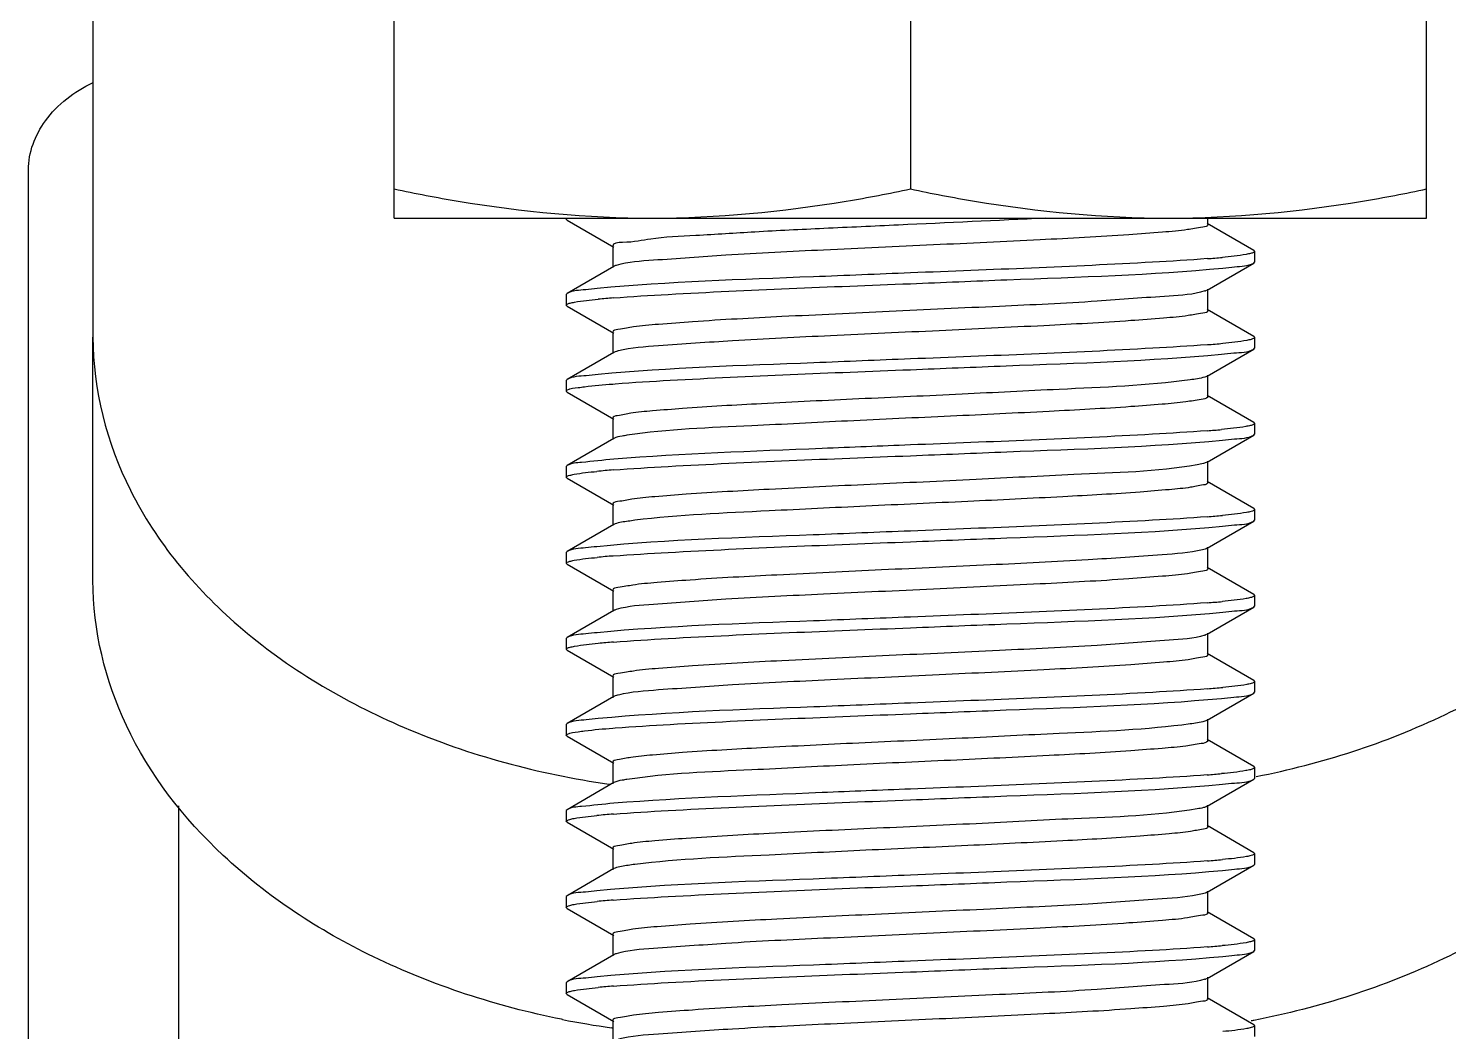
# Model space of a CAD drawing. Extents: x 4995099 to 5303443, y 4627657 to 4889583.
# Drawn here: x 5045769 to 5046136.2, y 4777390.4 to 4777649.8 of the extents above; entities that cross this region are included whole.
import ezdxf

# ---------------------------------------------------------------- set-up
doc = ezdxf.new("R2010")
doc.units = 0
doc.header["$LTSCALE"] = 1000
doc.header["$MEASUREMENT"] = 0
doc.layers.get('0').update_dxf_attribs({"color": 4, "linetype": 'CONTINUOUS'})

msp = doc.modelspace()

# ---------------------------------------------------------------- linework, layer by layer
at = {"linetype": 'Continuous'}
for p, q in [((5045863.56, 4777600.73), (5045863.56, 4778268.05)), ((5046130.49, 4777600.73), (5046130.49, 4778268.05)), ((5045997.02, 4778260.53), (5045997.02, 4777608.25)), ((5045785.71, 4777998.6), (5045785.71, 4777569.94)), ((5045769.03, 4773846.12), (5045769.03, 4777613.2)), ((5045863.56, 4777600.73), (5046130.49, 4777600.73)), ((5045908.26, 4777600.21), (5045908.05, 4777600.46)), ((5045908.26, 4777600.21), (5045920.33, 4777593.22)), ((5046085.79, 4777592.36), (5046073.72, 4777599.35)), ((5046073.96, 4777599.07), (5046073.96, 4777600.73)), ((5045920.09, 4777593.51), (5045920.09, 4777587.94)), ((5046085.79, 4777592.36), (5046086, 4777592.11)), ((5046086, 4777592.12), (5046086, 4777589.33)), ((5045920.33, 4777588.23), (5045908.26, 4777581.24)), ((5046073.72, 4777582.1), (5046085.79, 4777589.09)), ((5046085.79, 4777589.09), (5046086, 4777589.34)), ((5045908.26, 4777581.24), (5045908.05, 4777580.99)), ((5045908.05, 4777580.99), (5045908.05, 4777578.21)), ((5046073.72, 4777582.1), (5046073.28, 4777581.91)), ((5046073.96, 4777576.82), (5046073.96, 4777582.38)), ((5045908.26, 4777577.97), (5045908.05, 4777578.21)), ((5045908.26, 4777577.97), (5045920.33, 4777570.98)), ((5046085.79, 4777570.12), (5046073.72, 4777577.1)), ((5045785.71, 4777507.03), (5045785.71, 4777569.94)), ((5045920.09, 4777571.26), (5045920.09, 4777565.7)), ((5046085.79, 4777570.12), (5046086, 4777569.87)), ((5046086, 4777569.87), (5046086, 4777567.09)), ((5045920.33, 4777565.98), (5045908.26, 4777558.99)), ((5046073.72, 4777559.86), (5046085.79, 4777566.85)), ((5046085.79, 4777566.85), (5046086, 4777567.09)), ((5045908.26, 4777558.99), (5045908.05, 4777558.75)), ((5045908.05, 4777558.75), (5045908.05, 4777555.97)), ((5046073.96, 4777554.58), (5046073.96, 4777560.14)), ((5045908.26, 4777555.73), (5045908.05, 4777555.97)), ((5045908.26, 4777555.73), (5045920.33, 4777548.74)), ((5045920.1, 4777557.83), (5045920.73, 4777557.88)), ((5046085.79, 4777547.87), (5046073.72, 4777554.86)), ((5045920.09, 4777549.02), (5045920.09, 4777543.46)), ((5046085.79, 4777547.87), (5046086, 4777547.63)), ((5046086, 4777547.63), (5046086, 4777544.85)), ((5045920.33, 4777543.74), (5045908.26, 4777536.75)), ((5046073.72, 4777537.61), (5046085.79, 4777544.6)), ((5046085.79, 4777544.6), (5046086, 4777544.85)), ((5045908.26, 4777536.75), (5045908.05, 4777536.51)), ((5045908.05, 4777536.51), (5045908.05, 4777533.73)), ((5046073.96, 4777532.34), (5046073.96, 4777537.9)), ((5045908.26, 4777533.48), (5045908.05, 4777533.73)), ((5045908.26, 4777533.48), (5045920.33, 4777526.49)), ((5046085.79, 4777525.63), (5046073.72, 4777532.62)), ((5045920.09, 4777526.77), (5045920.09, 4777521.21)), ((5046085.79, 4777525.63), (5046086, 4777525.39)), ((5046086, 4777525.38), (5046086, 4777522.6)), ((5045920.33, 4777521.49), (5045908.26, 4777514.51)), ((5045920.67, 4777521.65), (5045920.33, 4777521.49)), ((5046073.72, 4777515.37), (5046085.79, 4777522.36)), ((5046085.79, 4777522.36), (5046086, 4777522.6)), ((5045908.26, 4777514.51), (5045908.05, 4777514.26)), ((5045908.05, 4777514.26), (5045908.05, 4777511.48)), ((5046073.96, 4777510.09), (5046073.96, 4777515.65)), ((5045908.26, 4777511.24), (5045908.05, 4777511.48)), ((5045908.26, 4777511.24), (5045920.33, 4777504.25)), ((5046085.79, 4777503.38), (5046073.72, 4777510.37)), ((5045920.09, 4777504.53), (5045920.09, 4777498.97)), ((5046085.79, 4777503.38), (5046086, 4777503.14)), ((5046086, 4777503.14), (5046086, 4777500.36)), ((5045920.33, 4777499.25), (5045908.26, 4777492.26)), ((5046073.72, 4777493.13), (5046085.79, 4777500.12)), ((5046085.79, 4777500.12), (5046086, 4777500.36)), ((5045908.26, 4777492.26), (5045908.05, 4777492.02)), ((5045908.05, 4777492.02), (5045908.05, 4777489.24)), ((5046073.72, 4777493.13), (5046073.28, 4777492.94)), ((5046073.96, 4777487.85), (5046073.96, 4777493.41)), ((5045908.26, 4777488.99), (5045908.05, 4777489.24)), ((5045908.26, 4777488.99), (5045920.33, 4777482.01)), ((5046085.79, 4777481.14), (5046073.72, 4777488.13)), ((5045920.09, 4777482.29), (5045920.09, 4777476.73)), ((5046085.79, 4777481.14), (5046086, 4777480.9)), ((5046086, 4777480.9), (5046086, 4777478.12)), ((5046073.72, 4777470.88), (5046085.79, 4777477.87)), ((5046085.79, 4777477.87), (5046086, 4777478.12)), ((5045920.33, 4777477.01), (5045908.26, 4777470.02)), ((5045908.26, 4777470.02), (5045908.05, 4777469.77)), ((5046073.96, 4777465.6), (5046073.96, 4777471.17)), ((5045908.05, 4777469.77), (5045908.05, 4777466.99)), ((5045908.26, 4777466.75), (5045908.05, 4777466.99)), ((5045908.26, 4777466.75), (5045920.33, 4777459.76)), ((5045920.1, 4777468.86), (5045920.73, 4777468.91)), ((5046085.79, 4777458.9), (5046073.72, 4777465.89)), ((5045920.09, 4777460.04), (5045920.09, 4777454.48)), ((5046085.79, 4777458.9), (5046086, 4777458.65)), ((5046073.72, 4777448.64), (5046085.79, 4777455.63)), ((5046085.79, 4777455.63), (5046086, 4777455.87)), ((5046086, 4777458.65), (5046086, 4777455.87)), ((5045920.33, 4777454.76), (5045908.26, 4777447.77)), ((5045919.09, 4777454.37), (5045919.38, 4777454.33)), ((5045807.95, 4774575.07), (5045807.95, 4777448.79)), ((5046073.96, 4777443.36), (5046073.96, 4777448.92)), ((5045908.26, 4777447.77), (5045908.05, 4777447.53)), ((5045908.05, 4777447.53), (5045908.05, 4777444.75)), ((5045908.26, 4777444.51), (5045908.05, 4777444.75)), ((5045908.26, 4777444.51), (5045920.33, 4777437.52)), ((5046085.79, 4777436.65), (5046073.72, 4777443.64)), ((5045920.09, 4777437.8), (5045920.09, 4777432.24)), ((5046073.72, 4777426.4), (5046085.79, 4777433.39)), ((5046085.79, 4777436.65), (5046086, 4777436.41)), ((5046085.79, 4777433.39), (5046086, 4777433.63)), ((5046086, 4777436.41), (5046086, 4777433.63)), ((5045920.33, 4777432.52), (5045908.26, 4777425.53)), ((5045920.67, 4777432.67), (5045920.33, 4777432.52)), ((5046073.96, 4777421.12), (5046073.96, 4777426.68)), ((5045908.26, 4777425.53), (5045908.05, 4777425.29)), ((5045908.05, 4777425.29), (5045908.05, 4777422.51)), ((5045908.26, 4777422.26), (5045908.05, 4777422.51)), ((5045908.26, 4777422.26), (5045920.33, 4777415.27)), ((5046085.79, 4777414.41), (5046073.72, 4777421.4)), ((5045920.09, 4777415.56), (5045920.09, 4777409.99)), ((5046073.72, 4777404.15), (5046085.79, 4777411.14)), ((5046085.79, 4777414.41), (5046086, 4777414.16)), ((5046085.79, 4777411.14), (5046086, 4777411.39)), ((5046086, 4777414.17), (5046086, 4777411.39)), ((5045920.33, 4777410.28), (5045908.26, 4777403.29)), ((5046073.72, 4777404.15), (5046073.28, 4777403.96)), ((5046073.96, 4777398.87), (5046073.96, 4777404.43)), ((5045908.26, 4777403.29), (5045908.05, 4777403.04)), ((5045908.05, 4777403.04), (5045908.05, 4777400.26)), ((5045908.26, 4777400.02), (5045908.05, 4777400.26)), ((5045908.26, 4777400.02), (5045920.33, 4777393.03)), ((5046085.79, 4777392.17), (5046073.72, 4777399.15)), ((5045907.1, 4777393.52), (5045906.86, 4777393.57)), ((5045920.09, 4777393.31), (5045920.09, 4777387.75)), ((5046085.37, 4777393.21), (5046085.13, 4777393.16)), ((5046085.67, 4777393.27), (5046085.37, 4777393.21)), ((5046085.83, 4777393.3), (5046085.67, 4777393.27)), ((5045920.01, 4777391.32), (5045919.73, 4777391.37)), ((5046085.79, 4777392.17), (5046086, 4777391.92)), ((5046086, 4777391.92), (5046086, 4777389.14))]:
    msp.add_line(p, q, dxfattribs=at)
for centre, radius, start, end in [((5046054.14, 4777842.38), 252.9, 274.4572, 275.3373), ((5045939.81, 4777329.12), 251.73, 94.4567, 95.3502), ((5046071.6, 4777586.77), 5.14, 287.9093, 289.0439), ((5045924.31, 4777554.77), 11.95, 103.4604, 104.3304), ((5046054.43, 4777816.79), 249.54, 274.4562, 275.3757), ((5046053.69, 4777803.37), 258.41, 274.4595, 275.2732), ((5045939.17, 4777292.29), 244.05, 94.4466, 95.4486), ((5046054.19, 4777775.07), 252.32, 274.4571, 275.3431), ((5045939.31, 4777268.25), 245.85, 94.4521, 95.4224), ((5046054.14, 4777753.4), 252.9, 274.4572, 275.3373), ((5046071.6, 4777497.8), 5.14, 287.9093, 289.0439), ((5045939.81, 4777240.14), 251.73, 94.4567, 95.3502), ((5045924.31, 4777465.79), 11.95, 103.4604, 104.3304), ((5046054.43, 4777727.81), 249.54, 274.4562, 275.3757), ((5046053.69, 4777714.4), 258.41, 274.4595, 275.2732), ((5045939.17, 4777203.31), 244.05, 94.4466, 95.4486), ((5046054.19, 4777686.09), 252.32, 274.4571, 275.3431), ((5045939.31, 4777179.28), 245.85, 94.4521, 95.4224), ((5046054.14, 4777664.43), 252.9, 274.4572, 275.3373), ((5046071.6, 4777408.82), 5.14, 287.9093, 289.0439), ((5045939.81, 4777151.17), 251.73, 94.4567, 95.3502), ((5045951.48, 4777615.39), 226.26, 258.6889, 261.9339)]:
    msp.add_arc(centre, radius, start, end, dxfattribs=at)
for points, knots in [([(5045769.03, 4777613.2), (5045769.03, 4777617.67), (5045772.75, 4777627.46), (5045780.92, 4777633.41), (5045785.6, 4777635.73)], [0, 0, 0, 0, 0.461863, 1, 1, 1, 1]), ([(5045863.56, 4777608.25), (5045869.06, 4777607.09), (5045891.06, 4777602.89), (5045913.51, 4777600.73), (5045930.29, 4777600.73)], [0, 0, 0, 0, 0.250789, 1, 1, 1, 1]), ([(5045930.29, 4777600.73), (5045947.08, 4777600.73), (5045969.52, 4777602.89), (5045991.53, 4777607.09), (5045997.02, 4777608.25)], [0, 0, 0, 0, 0.749211, 1, 1, 1, 1]), ([(5045997.02, 4777608.25), (5046002.52, 4777607.09), (5046024.53, 4777602.89), (5046046.97, 4777600.73), (5046063.76, 4777600.73)], [0, 0, 0, 0, 0.250789, 1, 1, 1, 1]), ([(5046063.76, 4777600.73), (5046080.54, 4777600.73), (5046102.99, 4777602.89), (5046124.99, 4777607.09), (5046130.49, 4777608.25)], [0, 0, 0, 0, 0.749211, 1, 1, 1, 1]), ([(5045908.05, 4777600.46), (5045908.05, 4777600.51), (5045908.13, 4777600.63), (5045908.25, 4777600.7), (5045908.32, 4777600.73)], [0, 0, 0, 0, 0.384576, 1, 1, 1, 1]), ([(5046031.93, 4777600.73), (5046019.29, 4777600.08), (5046000.18, 4777599.22), (5045975.19, 4777598.05), (5045957.59, 4777597.22), (5045943, 4777596.23), (5045930.73, 4777595.73), (5045925.12, 4777594.33), (5045920.09, 4777594.39), (5045920.09, 4777593.51)], [0, 0, 0, 0, 0.338564, 0.510837, 0.670229, 0.806445, 0.910702, 0.97638, 1, 1, 1, 1]), ([(5046073.96, 4777599.07), (5046073.96, 4777598.57), (5046071.34, 4777598.27), (5046068.13, 4777597.54), (5046061.34, 4777597.02), (5046048.87, 4777596.04), (5046028.97, 4777595), (5046002.73, 4777593.77), (5045975.64, 4777592.5), (5045951.46, 4777591.4), (5045933.67, 4777589.97), (5045924.1, 4777589.41), (5045921.01, 4777588.49)], [0, 0, 0, 0, 0.009703, 0.035887, 0.07813, 0.135078, 0.284815, 0.464601, 0.649729, 0.81476, 0.937049, 1, 1, 1, 1]), ([(5046084.98, 4777591.58), (5046084.59, 4777591.48), (5046082.17, 4777591), (5046079.72, 4777590.76), (5046077.67, 4777590.57)], [0, 0, 0, 0, 0.163341, 1, 1, 1, 1]), ([(5046086, 4777592.11), (5046086, 4777591.99), (5046085.58, 4777591.73), (5046085.24, 4777591.65), (5046084.98, 4777591.58)], [0, 0, 0, 0, 0.314295, 1, 1, 1, 1]), ([(5045921.01, 4777588.49), (5045920.88, 4777588.45), (5045920.65, 4777588.38), (5045920.42, 4777588.28), (5045920.33, 4777588.23)], [0, 0, 0, 0, 0.569522, 1, 1, 1, 1]), ([(5046073.8, 4777590.24), (5046069.09, 4777589.87), (5046043.51, 4777588.32), (5046017.9, 4777587.38), (5045997.02, 4777586.55)], [0, 0, 0, 0, 0.184553, 1, 1, 1, 1]), ([(5045997.02, 4777583.77), (5046005.35, 4777584.11), (5046032.28, 4777585.25), (5046059.26, 4777586.04), (5046077.8, 4777587.8)], [0, 0, 0, 0, 0.309073, 1, 1, 1, 1]), ([(5046077.8, 4777587.8), (5046078.82, 4777587.9), (5046081.46, 4777588.27), (5046084.34, 4777588.25), (5046085.79, 4777589.09)], [0, 0, 0, 0, 0.379133, 1, 1, 1, 1]), ([(5045997.02, 4777586.55), (5045988.67, 4777586.22), (5045961.68, 4777585.07), (5045934.65, 4777584.29), (5045916.08, 4777582.51)], [0, 0, 0, 0, 0.309586, 1, 1, 1, 1]), ([(5045920.25, 4777580.09), (5045924.96, 4777580.46), (5045950.54, 4777582.01), (5045976.15, 4777582.94), (5045997.02, 4777583.77)], [0, 0, 0, 0, 0.184541, 1, 1, 1, 1]), ([(5045916.08, 4777582.51), (5045915.09, 4777582.41), (5045912.5, 4777582.05), (5045909.68, 4777582.06), (5045908.26, 4777581.24)], [0, 0, 0, 0, 0.378727, 1, 1, 1, 1]), ([(5046073.18, 4777581.88), (5046070.2, 4777580.92), (5046060.75, 4777580.42), (5046043.12, 4777578.94), (5046018.95, 4777577.86), (5045991.79, 4777576.58), (5045965.41, 4777575.34), (5045945.38, 4777574.3), (5045932.81, 4777573.32), (5045925.96, 4777572.79), (5045922.74, 4777572.06), (5045920.09, 4777571.76), (5045920.09, 4777571.26)], [0, 0, 0, 0, 0.061098, 0.182334, 0.347135, 0.532706, 0.713328, 0.863975, 0.921317, 0.963856, 0.990226, 1, 1, 1, 1]), ([(5045908.05, 4777578.21), (5045908.05, 4777578.33), (5045908.45, 4777578.59), (5045908.78, 4777578.67), (5045909.04, 4777578.74)], [0, 0, 0, 0, 0.315177, 1, 1, 1, 1]), ([(5045909.04, 4777578.74), (5045909.42, 4777578.84), (5045911.83, 4777579.33), (5045914.29, 4777579.56), (5045916.34, 4777579.75)], [0, 0, 0, 0, 0.16229, 1, 1, 1, 1]), ([(5046073.96, 4777576.82), (5046073.96, 4777576.34), (5046071.4, 4777576.03), (5046068.28, 4777575.32), (5046061.65, 4777574.8), (5046049.46, 4777573.83), (5046029.96, 4777572.81), (5046004.14, 4777571.58), (5045977.3, 4777570.35), (5045953.09, 4777569.21), (5045934.84, 4777567.89), (5045924.92, 4777567.2), (5045921.53, 4777566.39)], [0, 0, 0, 0, 0.009517, 0.035128, 0.076492, 0.132277, 0.279305, 0.456588, 0.640385, 0.806077, 0.931494, 1, 1, 1, 1]), ([(5045785.71, 4777569.94), (5045785.71, 4777556.36), (5045793.16, 4777527.53), (5045823.01, 4777492.02), (5045866.66, 4777466.18), (5045900.98, 4777456.99), (5045919.09, 4777454.37)], [0, 0, 0, 0, 0.21365, 0.448299, 0.712201, 1, 1, 1, 1]), ([(5046085.11, 4777569.37), (5046084.74, 4777569.26), (5046082.32, 4777568.77), (5046079.87, 4777568.54), (5046077.8, 4777568.34)], [0, 0, 0, 0, 0.159053, 1, 1, 1, 1]), ([(5046086, 4777569.87), (5046086, 4777569.76), (5046085.65, 4777569.52), (5046085.34, 4777569.44), (5046085.11, 4777569.37)], [0, 0, 0, 0, 0.319254, 1, 1, 1, 1]), ([(5046086.45, 4777456.34), (5046103.28, 4777459.67), (5046134.95, 4777469.76), (5046174.81, 4777495.63), (5046201.72, 4777529.89), (5046208.34, 4777557.07), (5046208.34, 4777569.94)], [0, 0, 0, 0, 0.287091, 0.549791, 0.784575, 1, 1, 1, 1]), ([(5045921.35, 4777566.34), (5045921.15, 4777566.29), (5045920.8, 4777566.19), (5045920.46, 4777566.06), (5045920.33, 4777565.98)], [0, 0, 0, 0, 0.585672, 1, 1, 1, 1]), ([(5046073.81, 4777568), (5046069.1, 4777567.63), (5046043.52, 4777566.08), (5046017.91, 4777565.14), (5045997.02, 4777564.31)], [0, 0, 0, 0, 0.184509, 1, 1, 1, 1]), ([(5045997.02, 4777561.53), (5046005.28, 4777561.86), (5046032.09, 4777563), (5046058.94, 4777563.81), (5046077.43, 4777565.52)], [0, 0, 0, 0, 0.307895, 1, 1, 1, 1]), ([(5046077.43, 4777565.52), (5046078.5, 4777565.62), (5046081.26, 4777566.01), (5046084.27, 4777565.97), (5046085.79, 4777566.85)], [0, 0, 0, 0, 0.380051, 1, 1, 1, 1]), ([(5045997.02, 4777564.31), (5045988.72, 4777563.98), (5045961.81, 4777562.83), (5045934.87, 4777562.04), (5045916.34, 4777560.29)], [0, 0, 0, 0, 0.308784, 1, 1, 1, 1]), ([(5045916.34, 4777560.29), (5045915.3, 4777560.19), (5045912.64, 4777559.82), (5045909.73, 4777559.84), (5045908.26, 4777558.99)], [0, 0, 0, 0, 0.379378, 1, 1, 1, 1]), ([(5046069.32, 4777558.9), (5046058.12, 4777557.4), (5046038.4, 4777556.64), (5046009.86, 4777555.13), (5045984.19, 4777554.01), (5045960.14, 4777552.83), (5045942.25, 4777551.85), (5045931.17, 4777550.94), (5045925.2, 4777550.43), (5045922.37, 4777549.79), (5045920.09, 4777549.46), (5045920.09, 4777549.02)], [0, 0, 0, 0, 0.226556, 0.394464, 0.573122, 0.741029, 0.877994, 0.929534, 0.967621, 0.99116, 1, 1, 1, 1]), ([(5045920.73, 4777557.88), (5045925.45, 4777558.25), (5045950.87, 4777559.77), (5045976.32, 4777560.71), (5045997.02, 4777561.53)], [0, 0, 0, 0, 0.186017, 1, 1, 1, 1]), ([(5046073.72, 4777559.86), (5046073.53, 4777559.75), (5046072.1, 4777559.26), (5046070.6, 4777559.08), (5046069.32, 4777558.9)], [0, 0, 0, 0, 0.140461, 1, 1, 1, 1]), ([(5045908.05, 4777555.97), (5045908.05, 4777556.07), (5045909.09, 4777556.82), (5045910.14, 4777556.75), (5045911.12, 4777556.9)], [0, 0, 0, 0, 0.092798, 1, 1, 1, 1]), ([(5045911.12, 4777556.9), (5045911.68, 4777556.99), (5045914.67, 4777557.38), (5045917.67, 4777557.64), (5045920.1, 4777557.83)], [0, 0, 0, 0, 0.190958, 1, 1, 1, 1]), ([(5046073.9, 4777554.44), (5046073.52, 4777553.98), (5046071.36, 4777553.74), (5046067.61, 4777553.03), (5046061.43, 4777552.53), (5046049.7, 4777551.62), (5046031.43, 4777550.64), (5046007.02, 4777549.46), (5045981.38, 4777548.34), (5045953.5, 4777546.82), (5045934.42, 4777546.16), (5045923.76, 4777544.56)], [0, 0, 0, 0, 0.011937, 0.038615, 0.07957, 0.133598, 0.274096, 0.443272, 0.620779, 0.785256, 1, 1, 1, 1]), ([(5046073.96, 4777554.58), (5046073.96, 4777554.56), (5046073.95, 4777554.5), (5046073.92, 4777554.46), (5046073.9, 4777554.44)], [0, 0, 0, 0, 0.463467, 1, 1, 1, 1]), ([(5046084.95, 4777547.08), (5046084.55, 4777546.98), (5046082.07, 4777546.5), (5046079.54, 4777546.26), (5046077.43, 4777546.06)], [0, 0, 0, 0, 0.163149, 1, 1, 1, 1]), ([(5046086, 4777547.63), (5046086, 4777547.5), (5046085.57, 4777547.24), (5046085.22, 4777547.15), (5046084.95, 4777547.08)], [0, 0, 0, 0, 0.312916, 1, 1, 1, 1]), ([(5045923.76, 4777544.56), (5045923.35, 4777544.49), (5045922.2, 4777544.28), (5045920.99, 4777544.12), (5045920.34, 4777543.74)], [0, 0, 0, 0, 0.353551, 1, 1, 1, 1]), ([(5046073.78, 4777545.75), (5046069.06, 4777545.38), (5046043.49, 4777543.83), (5046017.89, 4777542.9), (5045997.02, 4777542.07)], [0, 0, 0, 0, 0.184619, 1, 1, 1, 1]), ([(5045997.02, 4777539.29), (5046005.33, 4777539.62), (5046032.22, 4777540.76), (5046059.16, 4777541.56), (5046077.69, 4777543.31)], [0, 0, 0, 0, 0.308711, 1, 1, 1, 1]), ([(5046077.69, 4777543.31), (5046078.72, 4777543.4), (5046081.4, 4777543.78), (5046084.32, 4777543.75), (5046085.79, 4777544.6)], [0, 0, 0, 0, 0.379419, 1, 1, 1, 1]), ([(5045997.02, 4777542.07), (5045989.41, 4777541.76), (5045963.85, 4777540.71), (5045938.27, 4777539.79), (5045920.36, 4777538.39)], [0, 0, 0, 0, 0.297814, 1, 1, 1, 1]), ([(5045920.36, 4777538.39), (5045917.58, 4777538.17), (5045913.64, 4777537.62), (5045909.38, 4777537.39), (5045908.26, 4777536.75)], [0, 0, 0, 0, 0.683777, 1, 1, 1, 1]), ([(5046071.14, 4777536.94), (5046060.65, 4777535.13), (5046041.48, 4777534.64), (5046013.33, 4777533.03), (5045987.04, 4777531.9), (5045962.1, 4777530.68), (5045943.4, 4777529.68), (5045931.78, 4777528.75), (5045925.48, 4777528.23), (5045922.51, 4777527.55), (5045920.09, 4777527.24), (5045920.09, 4777526.77)], [0, 0, 0, 0, 0.210773, 0.377666, 0.558838, 0.731273, 0.873076, 0.926648, 0.966309, 0.990838, 1, 1, 1, 1]), ([(5045920.24, 4777535.6), (5045924.96, 4777535.97), (5045950.54, 4777537.52), (5045976.15, 4777538.46), (5045997.02, 4777539.29)], [0, 0, 0, 0, 0.184504, 1, 1, 1, 1]), ([(5046073.72, 4777537.61), (5046073.43, 4777537.45), (5046072.56, 4777537.2), (5046071.69, 4777537.03), (5046071.14, 4777536.94)], [0, 0, 0, 0, 0.374139, 1, 1, 1, 1]), ([(5045908.05, 4777533.73), (5045908.05, 4777533.84), (5045908.41, 4777534.08), (5045908.72, 4777534.17), (5045908.96, 4777534.23)], [0, 0, 0, 0, 0.319044, 1, 1, 1, 1]), ([(5045908.96, 4777534.23), (5045909.32, 4777534.33), (5045911.65, 4777534.81), (5045914.01, 4777535.04), (5045915.99, 4777535.23)], [0, 0, 0, 0, 0.160861, 1, 1, 1, 1]), ([(5046073.96, 4777532.34), (5046073.96, 4777531.91), (5046071.75, 4777531.57), (5046068.98, 4777530.95), (5046063.18, 4777530.44), (5046052.37, 4777529.54), (5046034.88, 4777528.57), (5046011.29, 4777527.41), (5045985.95, 4777526.29), (5045957.27, 4777524.83), (5045937.32, 4777523.99), (5045925.8, 4777522.59)], [0, 0, 0, 0, 0.008683, 0.031763, 0.069103, 0.119686, 0.254361, 0.420111, 0.597552, 0.765912, 1, 1, 1, 1]), ([(5046086, 4777525.39), (5046086, 4777525.27), (5046085.63, 4777525.02), (5046085.32, 4777524.94), (5046085.09, 4777524.88)], [0, 0, 0, 0, 0.318137, 1, 1, 1, 1]), ([(5045925.8, 4777522.59), (5045925.21, 4777522.51), (5045923.5, 4777522.27), (5045921.74, 4777522.05), (5045920.67, 4777521.65)], [0, 0, 0, 0, 0.341642, 1, 1, 1, 1]), ([(5046073.8, 4777523.51), (5046069.09, 4777523.14), (5046043.51, 4777521.59), (5046017.9, 4777520.65), (5045997.02, 4777519.82)], [0, 0, 0, 0, 0.184538, 1, 1, 1, 1]), ([(5046077.67, 4777521.06), (5046078.71, 4777521.16), (5046081.39, 4777521.53), (5046084.32, 4777521.51), (5046085.79, 4777522.36)], [0, 0, 0, 0, 0.379512, 1, 1, 1, 1]), ([(5046085.09, 4777524.88), (5046084.71, 4777524.77), (5046082.26, 4777524.27), (5046079.77, 4777524.04), (5046077.69, 4777523.84)], [0, 0, 0, 0, 0.159502, 1, 1, 1, 1]), ([(5045997.02, 4777519.82), (5045988.65, 4777519.49), (5045961.63, 4777518.33), (5045934.57, 4777517.56), (5045915.99, 4777515.77)], [0, 0, 0, 0, 0.309919, 1, 1, 1, 1]), ([(5045997.02, 4777517.04), (5046005.33, 4777517.37), (5046032.21, 4777518.52), (5046059.14, 4777519.31), (5046077.67, 4777521.06)], [0, 0, 0, 0, 0.308641, 1, 1, 1, 1]), ([(5045915.99, 4777515.77), (5045915.01, 4777515.67), (5045912.45, 4777515.31), (5045909.67, 4777515.32), (5045908.26, 4777514.51)], [0, 0, 0, 0, 0.378482, 1, 1, 1, 1]), ([(5046072.52, 4777514.97), (5046069.12, 4777514.15), (5046059.19, 4777513.46), (5046040.94, 4777512.14), (5046016.73, 4777511.01), (5045989.9, 4777509.77), (5045964.08, 4777508.54), (5045944.59, 4777507.52), (5045932.4, 4777506.55), (5045925.77, 4777506.03), (5045922.64, 4777505.32), (5045920.09, 4777505.02), (5045920.09, 4777504.53)], [0, 0, 0, 0, 0.068576, 0.194029, 0.359725, 0.543506, 0.720761, 0.867753, 0.923531, 0.964877, 0.99049, 1, 1, 1, 1]), ([(5045920.23, 4777513.36), (5045924.94, 4777513.73), (5045950.53, 4777515.28), (5045976.14, 4777516.21), (5045997.02, 4777517.04)], [0, 0, 0, 0, 0.184493, 1, 1, 1, 1]), ([(5046073.72, 4777515.37), (5046073.57, 4777515.28), (5046073.17, 4777515.13), (5046072.76, 4777515.02), (5046072.52, 4777514.97)], [0, 0, 0, 0, 0.406881, 1, 1, 1, 1]), ([(5045908.05, 4777511.48), (5045908.05, 4777511.6), (5045908.42, 4777511.84), (5045908.73, 4777511.92), (5045908.96, 4777511.99)], [0, 0, 0, 0, 0.318595, 1, 1, 1, 1]), ([(5045908.96, 4777511.99), (5045909.33, 4777512.09), (5045911.69, 4777512.58), (5045914.08, 4777512.81), (5045916.08, 4777513)], [0, 0, 0, 0, 0.160696, 1, 1, 1, 1]), ([(5045906.86, 4777393.57), (5045890.12, 4777396.94), (5045858.62, 4777407.09), (5045819, 4777432.95), (5045792.27, 4777467.13), (5045785.71, 4777494.2), (5045785.71, 4777507.03)], [0, 0, 0, 0, 0.287033, 0.549656, 0.784455, 1, 1, 1, 1]), ([(5046073.96, 4777510.09), (5046073.96, 4777509.6), (5046071.34, 4777509.3), (5046068.13, 4777508.57), (5046061.34, 4777508.04), (5046048.87, 4777507.06), (5046028.97, 4777506.03), (5046002.73, 4777504.79), (5045975.64, 4777503.52), (5045951.46, 4777502.43), (5045933.67, 4777501), (5045924.1, 4777500.44), (5045921.01, 4777499.52)], [0, 0, 0, 0, 0.009703, 0.035887, 0.07813, 0.135078, 0.284815, 0.464601, 0.649729, 0.81476, 0.937049, 1, 1, 1, 1]), ([(5046208.34, 4777507.03), (5046208.34, 4777494.12), (5046201.68, 4777466.85), (5046174.61, 4777432.51), (5046134.54, 4777406.64), (5046102.72, 4777396.59), (5046085.83, 4777393.3)], [0, 0, 0, 0, 0.215323, 0.450097, 0.712862, 1, 1, 1, 1]), ([(5046086, 4777503.14), (5046086, 4777503.01), (5046085.58, 4777502.76), (5046085.24, 4777502.67), (5046084.98, 4777502.6)], [0, 0, 0, 0, 0.314295, 1, 1, 1, 1]), ([(5045921.01, 4777499.52), (5045920.88, 4777499.48), (5045920.65, 4777499.4), (5045920.42, 4777499.3), (5045920.33, 4777499.25)], [0, 0, 0, 0, 0.569522, 1, 1, 1, 1]), ([(5046073.8, 4777501.26), (5046069.09, 4777500.89), (5046043.51, 4777499.35), (5046017.9, 4777498.41), (5045997.02, 4777497.58)], [0, 0, 0, 0, 0.184553, 1, 1, 1, 1]), ([(5046084.98, 4777502.6), (5046084.59, 4777502.5), (5046082.17, 4777502.02), (5046079.72, 4777501.79), (5046077.67, 4777501.6)], [0, 0, 0, 0, 0.163341, 1, 1, 1, 1]), ([(5046077.8, 4777498.83), (5046078.82, 4777498.93), (5046081.46, 4777499.3), (5046084.34, 4777499.28), (5046085.79, 4777500.12)], [0, 0, 0, 0, 0.379133, 1, 1, 1, 1]), ([(5045997.02, 4777497.58), (5045988.67, 4777497.25), (5045961.68, 4777496.09), (5045934.65, 4777495.31), (5045916.08, 4777493.53)], [0, 0, 0, 0, 0.309586, 1, 1, 1, 1]), ([(5045997.02, 4777494.8), (5046005.35, 4777495.13), (5046032.28, 4777496.28), (5046059.26, 4777497.07), (5046077.8, 4777498.83)], [0, 0, 0, 0, 0.309073, 1, 1, 1, 1]), ([(5045916.08, 4777493.53), (5045915.09, 4777493.44), (5045912.5, 4777493.07), (5045909.68, 4777493.09), (5045908.26, 4777492.26)], [0, 0, 0, 0, 0.378727, 1, 1, 1, 1]), ([(5046073.18, 4777492.9), (5046070.2, 4777491.94), (5046060.75, 4777491.45), (5046043.12, 4777489.96), (5046018.95, 4777488.89), (5045991.79, 4777487.61), (5045965.41, 4777486.37), (5045945.38, 4777485.33), (5045932.81, 4777484.34), (5045925.96, 4777483.82), (5045922.74, 4777483.08), (5045920.09, 4777482.79), (5045920.09, 4777482.29)], [0, 0, 0, 0, 0.061098, 0.182334, 0.347135, 0.532706, 0.713328, 0.863975, 0.921317, 0.963856, 0.990226, 1, 1, 1, 1]), ([(5045920.25, 4777491.11), (5045924.96, 4777491.48), (5045950.54, 4777493.03), (5045976.15, 4777493.97), (5045997.02, 4777494.8)], [0, 0, 0, 0, 0.184541, 1, 1, 1, 1]), ([(5045908.05, 4777489.24), (5045908.05, 4777489.36), (5045908.45, 4777489.61), (5045908.78, 4777489.7), (5045909.04, 4777489.77)], [0, 0, 0, 0, 0.315177, 1, 1, 1, 1]), ([(5045909.04, 4777489.77), (5045909.42, 4777489.87), (5045911.83, 4777490.35), (5045914.29, 4777490.58), (5045916.34, 4777490.78)], [0, 0, 0, 0, 0.16229, 1, 1, 1, 1]), ([(5046073.96, 4777487.85), (5046073.96, 4777487.36), (5046071.4, 4777487.06), (5046068.28, 4777486.35), (5046061.65, 4777485.82), (5046049.46, 4777484.86), (5046029.96, 4777483.83), (5046004.14, 4777482.61), (5045977.3, 4777481.37), (5045953.09, 4777480.24), (5045934.84, 4777478.92), (5045924.92, 4777478.22), (5045921.53, 4777477.41)], [0, 0, 0, 0, 0.009517, 0.035128, 0.076492, 0.132277, 0.279305, 0.456588, 0.640385, 0.806077, 0.931494, 1, 1, 1, 1]), ([(5046086, 4777480.9), (5046086, 4777480.79), (5046085.65, 4777480.54), (5046085.34, 4777480.46), (5046085.11, 4777480.4)], [0, 0, 0, 0, 0.319254, 1, 1, 1, 1]), ([(5045921.35, 4777477.37), (5045921.15, 4777477.32), (5045920.8, 4777477.22), (5045920.46, 4777477.08), (5045920.33, 4777477.01)], [0, 0, 0, 0, 0.585672, 1, 1, 1, 1]), ([(5046073.81, 4777479.02), (5046069.1, 4777478.65), (5046043.52, 4777477.1), (5046017.91, 4777476.17), (5045997.02, 4777475.34)], [0, 0, 0, 0, 0.184509, 1, 1, 1, 1]), ([(5046077.43, 4777476.55), (5046078.5, 4777476.65), (5046081.26, 4777477.03), (5046084.27, 4777476.99), (5046085.79, 4777477.87)], [0, 0, 0, 0, 0.380051, 1, 1, 1, 1]), ([(5046085.11, 4777480.4), (5046084.74, 4777480.29), (5046082.32, 4777479.79), (5046079.87, 4777479.56), (5046077.8, 4777479.37)], [0, 0, 0, 0, 0.159053, 1, 1, 1, 1]), ([(5045997.02, 4777475.34), (5045988.72, 4777475.01), (5045961.81, 4777473.86), (5045934.87, 4777473.06), (5045916.34, 4777471.31)], [0, 0, 0, 0, 0.308784, 1, 1, 1, 1]), ([(5045997.02, 4777472.56), (5046005.28, 4777472.88), (5046032.09, 4777474.02), (5046058.94, 4777474.83), (5046077.43, 4777476.55)], [0, 0, 0, 0, 0.307895, 1, 1, 1, 1]), ([(5045916.34, 4777471.31), (5045915.3, 4777471.22), (5045912.64, 4777470.84), (5045909.73, 4777470.87), (5045908.26, 4777470.02)], [0, 0, 0, 0, 0.379378, 1, 1, 1, 1]), ([(5046069.32, 4777469.93), (5046058.12, 4777468.42), (5046038.4, 4777467.66), (5046009.86, 4777466.16), (5045984.19, 4777465.03), (5045960.14, 4777463.86), (5045942.25, 4777462.87), (5045931.17, 4777461.97), (5045925.2, 4777461.45), (5045922.37, 4777460.81), (5045920.09, 4777460.48), (5045920.09, 4777460.04)], [0, 0, 0, 0, 0.226556, 0.394464, 0.573122, 0.741029, 0.877994, 0.929534, 0.967621, 0.99116, 1, 1, 1, 1]), ([(5045920.73, 4777468.91), (5045925.45, 4777469.27), (5045950.87, 4777470.8), (5045976.32, 4777471.73), (5045997.02, 4777472.56)], [0, 0, 0, 0, 0.186017, 1, 1, 1, 1]), ([(5046073.72, 4777470.88), (5046073.53, 4777470.78), (5046072.1, 4777470.28), (5046070.6, 4777470.1), (5046069.32, 4777469.93)], [0, 0, 0, 0, 0.140461, 1, 1, 1, 1]), ([(5045908.05, 4777466.99), (5045908.05, 4777467.1), (5045909.09, 4777467.84), (5045910.14, 4777467.78), (5045911.12, 4777467.93)], [0, 0, 0, 0, 0.092798, 1, 1, 1, 1]), ([(5045911.12, 4777467.93), (5045911.68, 4777468.01), (5045914.67, 4777468.41), (5045917.67, 4777468.67), (5045920.1, 4777468.86)], [0, 0, 0, 0, 0.190958, 1, 1, 1, 1]), ([(5046073.9, 4777465.47), (5046073.52, 4777465.01), (5046071.36, 4777464.77), (5046067.61, 4777464.05), (5046061.43, 4777463.56), (5046049.7, 4777462.64), (5046031.43, 4777461.67), (5046007.02, 4777460.48), (5045981.38, 4777459.37), (5045953.5, 4777457.84), (5045934.42, 4777457.19), (5045923.76, 4777455.58)], [0, 0, 0, 0, 0.011937, 0.038615, 0.07957, 0.133598, 0.274096, 0.443272, 0.620779, 0.785256, 1, 1, 1, 1]), ([(5046073.96, 4777465.6), (5046073.96, 4777465.58), (5046073.95, 4777465.53), (5046073.92, 4777465.49), (5046073.9, 4777465.47)], [0, 0, 0, 0, 0.463467, 1, 1, 1, 1]), ([(5045923.76, 4777455.58), (5045923.35, 4777455.52), (5045922.2, 4777455.31), (5045920.99, 4777455.14), (5045920.34, 4777454.76)], [0, 0, 0, 0, 0.353551, 1, 1, 1, 1]), ([(5046073.78, 4777456.78), (5046069.06, 4777456.4), (5046043.49, 4777454.86), (5046017.89, 4777453.92), (5045997.02, 4777453.09)], [0, 0, 0, 0, 0.184619, 1, 1, 1, 1]), ([(5046084.95, 4777458.11), (5046084.55, 4777458.01), (5046082.07, 4777457.52), (5046079.54, 4777457.28), (5046077.43, 4777457.09)], [0, 0, 0, 0, 0.163149, 1, 1, 1, 1]), ([(5046077.69, 4777454.33), (5046078.72, 4777454.43), (5046081.4, 4777454.8), (5046084.32, 4777454.78), (5046085.79, 4777455.63)], [0, 0, 0, 0, 0.379419, 1, 1, 1, 1]), ([(5046086, 4777458.65), (5046086, 4777458.53), (5046085.57, 4777458.27), (5046085.22, 4777458.18), (5046084.95, 4777458.11)], [0, 0, 0, 0, 0.312916, 1, 1, 1, 1]), ([(5045997.02, 4777453.09), (5045989.41, 4777452.79), (5045963.85, 4777451.73), (5045938.27, 4777450.82), (5045920.36, 4777449.42)], [0, 0, 0, 0, 0.297814, 1, 1, 1, 1]), ([(5045997.02, 4777450.31), (5046005.33, 4777450.64), (5046032.22, 4777451.79), (5046059.16, 4777452.58), (5046077.69, 4777454.33)], [0, 0, 0, 0, 0.308711, 1, 1, 1, 1]), ([(5045920.36, 4777449.42), (5045917.58, 4777449.2), (5045913.64, 4777448.65), (5045909.38, 4777448.42), (5045908.26, 4777447.77)], [0, 0, 0, 0, 0.683777, 1, 1, 1, 1]), ([(5046071.14, 4777447.96), (5046060.65, 4777446.16), (5046041.48, 4777445.66), (5046013.33, 4777444.05), (5045987.04, 4777442.93), (5045962.1, 4777441.71), (5045943.4, 4777440.71), (5045931.78, 4777439.77), (5045925.48, 4777439.25), (5045922.51, 4777438.58), (5045920.09, 4777438.26), (5045920.09, 4777437.8)], [0, 0, 0, 0, 0.210773, 0.377666, 0.558838, 0.731273, 0.873076, 0.926648, 0.966309, 0.990838, 1, 1, 1, 1]), ([(5045920.24, 4777446.63), (5045924.96, 4777447), (5045950.54, 4777448.54), (5045976.15, 4777449.48), (5045997.02, 4777450.31)], [0, 0, 0, 0, 0.184504, 1, 1, 1, 1]), ([(5046073.72, 4777448.64), (5046073.43, 4777448.47), (5046072.56, 4777448.23), (5046071.69, 4777448.05), (5046071.14, 4777447.96)], [0, 0, 0, 0, 0.374139, 1, 1, 1, 1]), ([(5045908.05, 4777444.75), (5045908.05, 4777444.86), (5045908.41, 4777445.11), (5045908.72, 4777445.19), (5045908.96, 4777445.26)], [0, 0, 0, 0, 0.319044, 1, 1, 1, 1]), ([(5045908.96, 4777445.26), (5045909.32, 4777445.36), (5045911.65, 4777445.84), (5045914.01, 4777446.07), (5045915.99, 4777446.26)], [0, 0, 0, 0, 0.160861, 1, 1, 1, 1]), ([(5046073.96, 4777443.36), (5046073.96, 4777442.93), (5046071.75, 4777442.6), (5046068.98, 4777441.98), (5046063.18, 4777441.46), (5046052.37, 4777440.57), (5046034.88, 4777439.6), (5046011.29, 4777438.44), (5045985.95, 4777437.32), (5045957.27, 4777435.85), (5045937.32, 4777435.01), (5045925.8, 4777433.61)], [0, 0, 0, 0, 0.008683, 0.031763, 0.069103, 0.119686, 0.254361, 0.420111, 0.597552, 0.765912, 1, 1, 1, 1]), ([(5045925.8, 4777433.61), (5045925.21, 4777433.54), (5045923.5, 4777433.3), (5045921.74, 4777433.08), (5045920.67, 4777432.67)], [0, 0, 0, 0, 0.341642, 1, 1, 1, 1]), ([(5046073.8, 4777434.53), (5046069.09, 4777434.16), (5046043.51, 4777432.62), (5046017.9, 4777431.68), (5045997.02, 4777430.85)], [0, 0, 0, 0, 0.184538, 1, 1, 1, 1]), ([(5046077.67, 4777432.08), (5046078.71, 4777432.18), (5046081.39, 4777432.56), (5046084.32, 4777432.53), (5046085.79, 4777433.39)], [0, 0, 0, 0, 0.379512, 1, 1, 1, 1]), ([(5046085.09, 4777435.9), (5046084.71, 4777435.8), (5046082.26, 4777435.3), (5046079.77, 4777435.06), (5046077.69, 4777434.87)], [0, 0, 0, 0, 0.159502, 1, 1, 1, 1]), ([(5046086, 4777436.41), (5046086, 4777436.3), (5046085.63, 4777436.05), (5046085.32, 4777435.97), (5046085.09, 4777435.9)], [0, 0, 0, 0, 0.318137, 1, 1, 1, 1]), ([(5045997.02, 4777430.85), (5045988.65, 4777430.52), (5045961.63, 4777429.36), (5045934.57, 4777428.58), (5045915.99, 4777426.79)], [0, 0, 0, 0, 0.309919, 1, 1, 1, 1]), ([(5045997.02, 4777428.07), (5046005.33, 4777428.4), (5046032.21, 4777429.54), (5046059.14, 4777430.34), (5046077.67, 4777432.08)], [0, 0, 0, 0, 0.308641, 1, 1, 1, 1]), ([(5045915.99, 4777426.79), (5045915.01, 4777426.7), (5045912.45, 4777426.34), (5045909.67, 4777426.35), (5045908.26, 4777425.53)], [0, 0, 0, 0, 0.378482, 1, 1, 1, 1]), ([(5046072.52, 4777425.99), (5046069.12, 4777425.18), (5046059.19, 4777424.49), (5046040.94, 4777423.16), (5046016.73, 4777422.03), (5045989.9, 4777420.79), (5045964.08, 4777419.57), (5045944.59, 4777418.54), (5045932.4, 4777417.58), (5045925.77, 4777417.05), (5045922.64, 4777416.35), (5045920.09, 4777416.04), (5045920.09, 4777415.56)], [0, 0, 0, 0, 0.068576, 0.194029, 0.359725, 0.543506, 0.720761, 0.867753, 0.923531, 0.964877, 0.99049, 1, 1, 1, 1]), ([(5045920.23, 4777424.38), (5045924.94, 4777424.75), (5045950.53, 4777426.3), (5045976.14, 4777427.24), (5045997.02, 4777428.07)], [0, 0, 0, 0, 0.184493, 1, 1, 1, 1]), ([(5046073.72, 4777426.4), (5046073.57, 4777426.31), (5046073.17, 4777426.16), (5046072.76, 4777426.05), (5046072.52, 4777425.99)], [0, 0, 0, 0, 0.406881, 1, 1, 1, 1]), ([(5045908.05, 4777422.51), (5045908.05, 4777422.62), (5045908.42, 4777422.87), (5045908.73, 4777422.95), (5045908.96, 4777423.01)], [0, 0, 0, 0, 0.318595, 1, 1, 1, 1]), ([(5045908.96, 4777423.01), (5045909.33, 4777423.12), (5045911.69, 4777423.6), (5045914.08, 4777423.83), (5045916.08, 4777424.02)], [0, 0, 0, 0, 0.160696, 1, 1, 1, 1]), ([(5046073.96, 4777421.12), (5046073.96, 4777420.62), (5046071.34, 4777420.32), (5046068.13, 4777419.59), (5046061.34, 4777419.07), (5046048.87, 4777418.09), (5046028.97, 4777417.05), (5046002.73, 4777415.82), (5045975.64, 4777414.55), (5045951.46, 4777413.45), (5045933.67, 4777412.02), (5045924.1, 4777411.46), (5045921.01, 4777410.54)], [0, 0, 0, 0, 0.009703, 0.035887, 0.07813, 0.135078, 0.284815, 0.464601, 0.649729, 0.81476, 0.937049, 1, 1, 1, 1]), ([(5046073.8, 4777412.29), (5046069.09, 4777411.92), (5046043.51, 4777410.37), (5046017.9, 4777409.44), (5045997.02, 4777408.6)], [0, 0, 0, 0, 0.184553, 1, 1, 1, 1]), ([(5046084.98, 4777413.63), (5046084.59, 4777413.53), (5046082.17, 4777413.05), (5046079.72, 4777412.81), (5046077.67, 4777412.62)], [0, 0, 0, 0, 0.163341, 1, 1, 1, 1]), ([(5046077.8, 4777409.85), (5046078.82, 4777409.95), (5046081.46, 4777410.32), (5046084.34, 4777410.3), (5046085.79, 4777411.14)], [0, 0, 0, 0, 0.379133, 1, 1, 1, 1]), ([(5046086, 4777414.16), (5046086, 4777414.04), (5046085.58, 4777413.78), (5046085.24, 4777413.7), (5046084.98, 4777413.63)], [0, 0, 0, 0, 0.314295, 1, 1, 1, 1]), ([(5045997.02, 4777408.6), (5045988.67, 4777408.27), (5045961.68, 4777407.12), (5045934.65, 4777406.34), (5045916.08, 4777404.56)], [0, 0, 0, 0, 0.309586, 1, 1, 1, 1]), ([(5045921.01, 4777410.54), (5045920.88, 4777410.5), (5045920.65, 4777410.43), (5045920.42, 4777410.33), (5045920.33, 4777410.28)], [0, 0, 0, 0, 0.569522, 1, 1, 1, 1]), ([(5045997.02, 4777405.82), (5046005.35, 4777406.16), (5046032.28, 4777407.3), (5046059.26, 4777408.09), (5046077.8, 4777409.85)], [0, 0, 0, 0, 0.309073, 1, 1, 1, 1]), ([(5045916.08, 4777404.56), (5045915.09, 4777404.46), (5045912.5, 4777404.1), (5045909.68, 4777404.11), (5045908.26, 4777403.29)], [0, 0, 0, 0, 0.378727, 1, 1, 1, 1]), ([(5046073.18, 4777403.93), (5046070.2, 4777402.97), (5046060.75, 4777402.47), (5046043.12, 4777400.99), (5046018.95, 4777399.91), (5045991.79, 4777398.63), (5045965.41, 4777397.39), (5045945.38, 4777396.35), (5045932.81, 4777395.37), (5045925.96, 4777394.84), (5045922.74, 4777394.11), (5045920.09, 4777393.81), (5045920.09, 4777393.31)], [0, 0, 0, 0, 0.061098, 0.182334, 0.347135, 0.532706, 0.713328, 0.863975, 0.921317, 0.963856, 0.990226, 1, 1, 1, 1]), ([(5045920.25, 4777402.14), (5045924.96, 4777402.51), (5045950.54, 4777404.06), (5045976.15, 4777404.99), (5045997.02, 4777405.82)], [0, 0, 0, 0, 0.184541, 1, 1, 1, 1]), ([(5045908.05, 4777400.26), (5045908.05, 4777400.38), (5045908.45, 4777400.64), (5045908.78, 4777400.72), (5045909.04, 4777400.79)], [0, 0, 0, 0, 0.315177, 1, 1, 1, 1]), ([(5045909.04, 4777400.79), (5045909.42, 4777400.89), (5045911.83, 4777401.38), (5045914.29, 4777401.61), (5045916.34, 4777401.8)], [0, 0, 0, 0, 0.16229, 1, 1, 1, 1]), ([(5046073.96, 4777398.87), (5046073.96, 4777398.39), (5046071.4, 4777398.08), (5046068.28, 4777397.37), (5046061.65, 4777396.85), (5046049.46, 4777395.88), (5046029.96, 4777394.86), (5046004.14, 4777393.63), (5045977.3, 4777392.4), (5045953.09, 4777391.26), (5045934.84, 4777389.94), (5045924.92, 4777389.25), (5045921.53, 4777388.44)], [0, 0, 0, 0, 0.009517, 0.035128, 0.076492, 0.132277, 0.279305, 0.456588, 0.640385, 0.806077, 0.931494, 1, 1, 1, 1]), ([(5046085.11, 4777391.42), (5046084.74, 4777391.32), (5046082.32, 4777390.82), (5046079.87, 4777390.59), (5046077.8, 4777390.39)], [0, 0, 0, 0, 0.159053, 1, 1, 1, 1]), ([(5046086, 4777391.92), (5046086, 4777391.81), (5046085.65, 4777391.57), (5046085.34, 4777391.49), (5046085.11, 4777391.42)], [0, 0, 0, 0, 0.319254, 1, 1, 1, 1])]:
    msp.add_open_spline(points, degree=3, knots=knots, dxfattribs=at)

doc.saveas('drawing.dxf')
